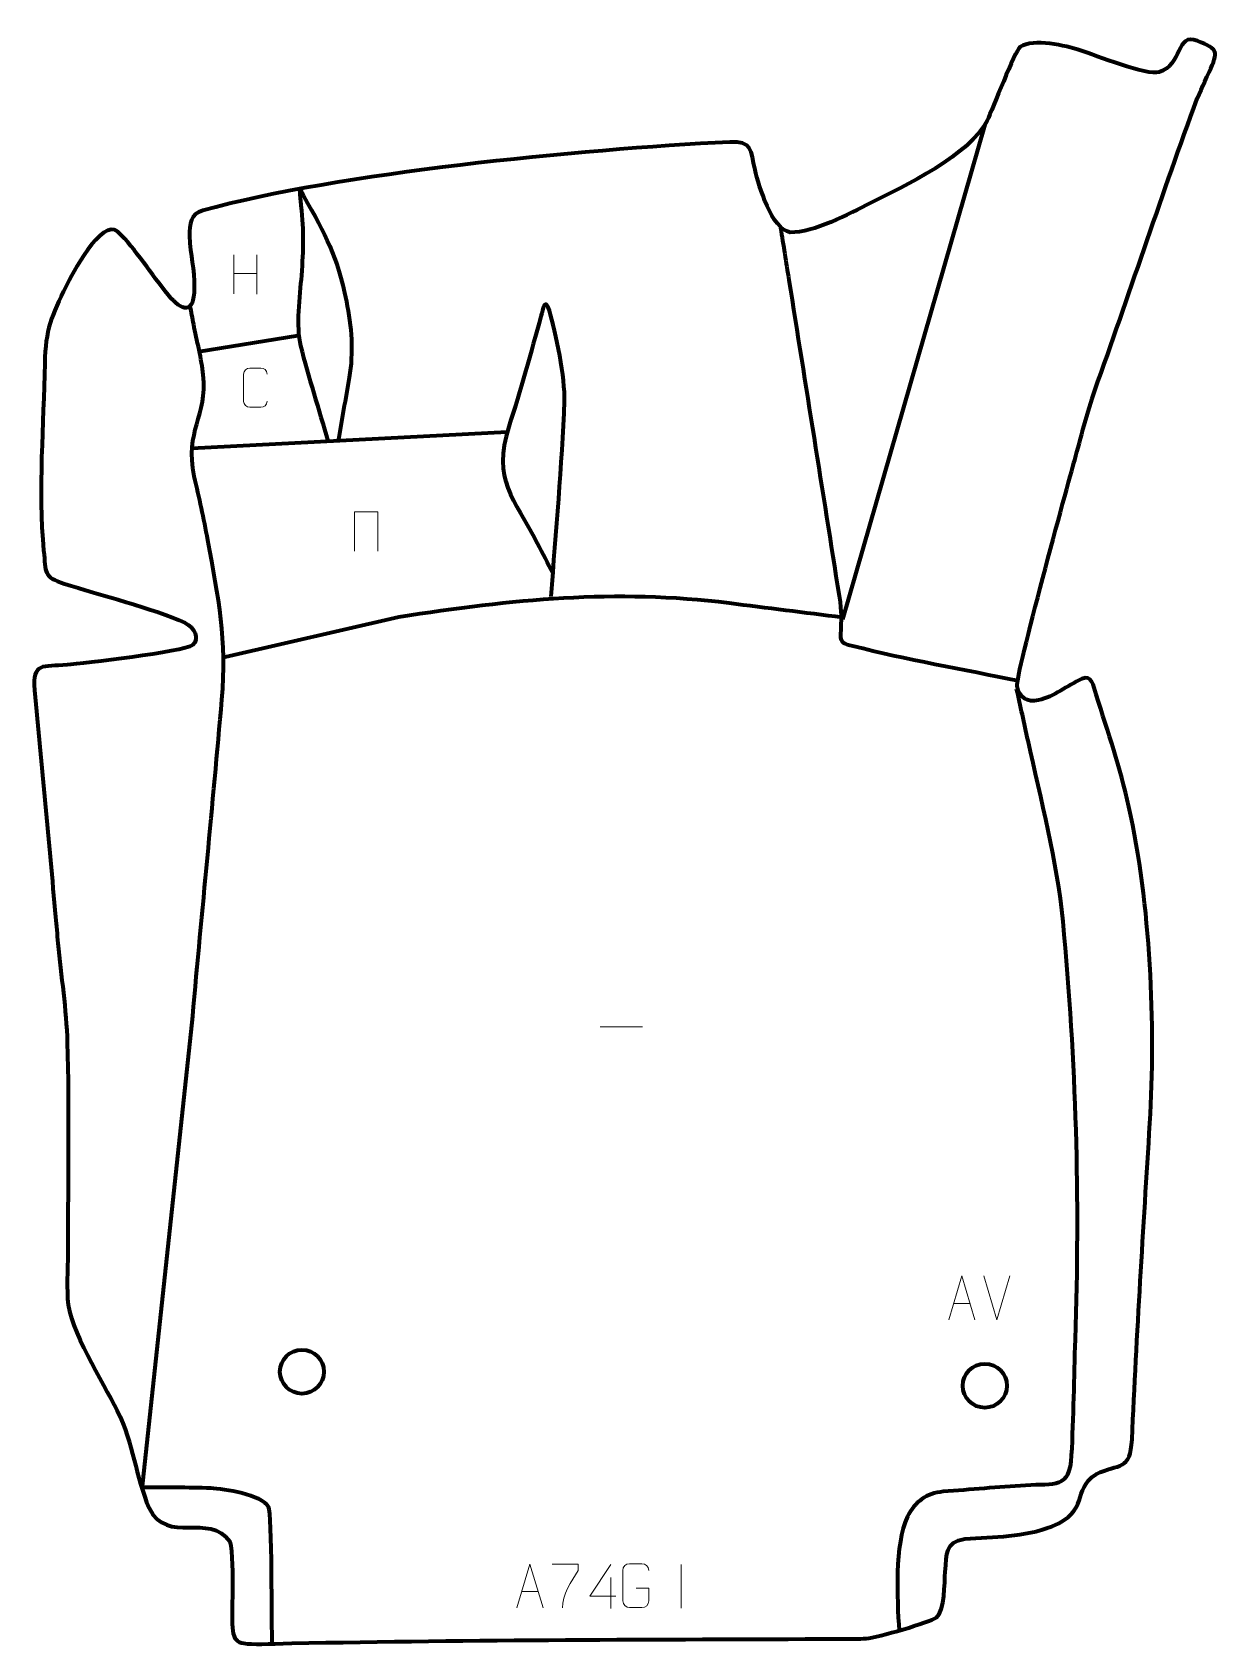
# Model space of a CAD drawing. Header units: millimetres. Extents: x -590 to 85, y 7 to 924.
import ezdxf

# ---------------------------------------------------------------- set-up
doc = ezdxf.new("R2010")
doc.units = ezdxf.units.MM
doc.header["$MEASUREMENT"] = 0
doc.layers.add('layer 2', color=7, linetype='Continuous')
doc.layers.add('layer 3', color=7, linetype='Continuous')

msp = doc.modelspace()

# ---------------------------------------------------------------- linework, layer by layer
at = {"layer": 'layer 2', "color": 142, "lineweight": 200}
for centre in [(-436.3484, 162.2641), (-48.1389, 154.2609)]:
    msp.add_ellipse(centre, major_axis=(0, 12.5), ratio=1, dxfattribs=at)
at = {"layer": 'layer 2', "color": 142, "lineweight": 158}
for points in [[(-128.9091, 590.0001), (-128.9091, 590.0001), (-48.0265, 871.2538), (-48.0265, 871.2538)], [(-494.93, 742.2016), (-494.93, 742.2016), (-438.6038, 751.2952), (-438.6038, 751.2952)], [(-498.9683, 687.3005), (-498.9683, 687.3005), (-319.6693, 696.5017), (-319.6693, 696.5017)]]:
    msp.add_open_spline(points, degree=3, dxfattribs=at)
for points, knots in [([(-421.3743, 691.2824), (-426.4769, 709.0304), (-432.4442, 727.685), (-436.965, 745.4461), (-436.965, 745.4461), (-439.759, 756.4231), (-437.3716, 773.778), (-436.4919, 785.4837), (-436.4919, 785.4837), (-435.3204, 801.0709), (-435.1683, 809.6377), (-436.7063, 825.2219), (-436.7063, 825.2219), (-436.962, 827.8127), (-437.208, 830.3973), (-437.4378, 832.9907), (-437.4378, 832.9907), (-437.7444, 836.554), (-436.751, 833.175), (-435.4681, 830.8549), (-435.4681, 830.8549), (-422.5659, 807.633), (-416.6007, 797.5021), (-411.074, 770.7285), (-411.074, 770.7285), (-408.1565, 756.595), (-407.0091, 741.6917), (-409.4629, 727.4271), (-409.4629, 727.4271), (-411.5396, 715.3546), (-413.761, 703.2626), (-415.8496, 691.1688)], [0, 0, 0, 0, 0.11111111, 0.11111111, 0.11111111, 0.11111111, 0.22222222, 0.22222222, 0.22222222, 0.22222222, 0.33333333, 0.33333333, 0.33333333, 0.33333333, 0.44444444, 0.44444444, 0.44444444, 0.44444444, 0.55555556, 0.55555556, 0.55555556, 0.55555556, 0.66666667, 0.66666667, 0.66666667, 0.66666667, 0.77777778, 0.77777778, 0.77777778, 0.77777778, 1, 1, 1, 1]), ([(-164.2309, 812.5813), (-162.661, 802.6888), (-161.0912, 792.7963), (-159.5213, 782.9038), (-159.5213, 782.9038), (-150.0202, 723.0405), (-140.4046, 663.1954), (-130.9652, 603.3223), (-130.9652, 603.3223), (-129.3612, 593.1484), (-129.8224, 590.9321), (-130.1849, 581.1969), (-130.1849, 581.1969), (-130.3669, 576.3071), (-127.9536, 576.2071), (-123.149, 574.963), (-123.149, 574.963), (-93.2349, 567.2167), (-59.9468, 561.6161), (-29.4455, 555.1456)], [0, 0, 0, 0, 0.16666667, 0.16666667, 0.16666667, 0.16666667, 0.33333333, 0.33333333, 0.33333333, 0.33333333, 0.5, 0.5, 0.5, 0.5, 0.66666667, 0.66666667, 0.66666667, 0.66666667, 1, 1, 1, 1]), ([(-294.6643, 602.8811), (-291.949, 639.9697), (-288.4518, 676.9923), (-287.062, 714.1659), (-287.062, 714.1659), (-286.6283, 726.4863), (-291.943, 753.4075), (-295.668, 765.5143), (-295.668, 765.5143), (-298.1613, 773.353), (-299.3747, 766.3855), (-300.4769, 762.387), (-300.4769, 762.387), (-306.3329, 741.1106), (-311.8362, 720.5039), (-318.7848, 699.5072), (-318.7848, 699.5072), (-328.1273, 668.9415), (-316.0048, 659.2366), (-302.538, 633.2731), (-302.538, 633.2731), (-299.5811, 627.5722), (-296.6706, 621.8516), (-293.6987, 616.1571)], [0, 0, 0, 0, 0.14285714, 0.14285714, 0.14285714, 0.14285714, 0.28571429, 0.28571429, 0.28571429, 0.28571429, 0.42857143, 0.42857143, 0.42857143, 0.42857143, 0.57142857, 0.57142857, 0.57142857, 0.57142857, 0.71428571, 0.71428571, 0.71428571, 0.71428571, 1, 1, 1, 1]), ([(-527.166, 95.462), (-527.166, 95.462), (-498.4661, 364.3423), (-498.4661, 364.3423), (-498.4661, 364.3423), (-493.0175, 424.3632), (-487.0835, 484.366), (-481.8098, 544.3961), (-481.8098, 544.3961), (-478.8147, 578.4892), (-483.7833, 601.9718), (-489.8309, 635.0884), (-489.8309, 635.0884), (-492.1315, 647.5703), (-494.707, 658.9698), (-497.5516, 671.2995), (-497.5516, 671.2995), (-503.1009, 697.3222), (-489.9012, 705.185), (-492.4349, 729.0157), (-492.4349, 729.0157), (-493.3482, 737.6056), (-496.1697, 748.8236), (-497.852, 757.672), (-497.852, 757.672), (-498.5223, 761.1981), (-499.1957, 764.7235), (-499.8701, 768.2488)], [0, 0, 0, 0, 0.125, 0.125, 0.125, 0.125, 0.25, 0.25, 0.25, 0.25, 0.375, 0.375, 0.375, 0.375, 0.5, 0.5, 0.5, 0.5, 0.625, 0.625, 0.625, 0.625, 0.75, 0.75, 0.75, 0.75, 1, 1, 1, 1]), ([(-479.9453, 568.6008), (-479.9453, 568.6008), (-381.3213, 591.4868), (-381.3213, 591.4868), (-381.3213, 591.4868), (-316.6098, 601.3443), (-258.5431, 607.496), (-193.5332, 599.3278), (-193.5332, 599.3278), (-172.057, 596.6296), (-150.5809, 593.9312), (-129.1047, 591.2329)], [0, 0, 0, 0, 0.25, 0.25, 0.25, 0.25, 0.5, 0.5, 0.5, 0.5, 1, 1, 1, 1]), ([(-30.2193, 550.4779), (-28.0634, 540.7152), (-25.9076, 530.9526), (-23.7517, 521.1899), (-23.7517, 521.1899), (-16.2815, 487.3626), (-7.2148, 452.6681), (-3.8396, 418.2927), (-3.8396, 418.2927), (3.7132, 338.2563), (5.909, 260.7671), (3.1923, 180.6528), (3.1923, 180.6528), (2.4595, 158.759), (2.1772, 136.3543), (1.0507, 114.5444), (1.0507, 114.5444), (0.048, 95.1289), (-8.459, 98.6731), (-24.9551, 97.6347), (-24.9551, 97.6347), (-40.5294, 96.6014), (-56.2574, 95.2656), (-71.8403, 94.0607), (-71.8403, 94.0607), (-81.2971, 93.0645), (-87.8876, 88.5533), (-92.0552, 79.854), (-92.0552, 79.854), (-99.6261, 64.0506), (-97.9938, 33.5302), (-96.8713, 15.0868)], [0, 0, 0, 0, 0.11111111, 0.11111111, 0.11111111, 0.11111111, 0.22222222, 0.22222222, 0.22222222, 0.22222222, 0.33333333, 0.33333333, 0.33333333, 0.33333333, 0.44444444, 0.44444444, 0.44444444, 0.44444444, 0.55555556, 0.55555556, 0.55555556, 0.55555556, 0.66666667, 0.66666667, 0.66666667, 0.66666667, 0.77777778, 0.77777778, 0.77777778, 0.77777778, 1, 1, 1, 1]), ([(-453.2885, 7.1549), (-453.4494, 17.1968), (-453.3982, 81.8684), (-455.3012, 85.3634), (-455.3012, 85.3634), (-459.0458, 92.241), (-480.6401, 95.6907), (-488.1515, 95.9902), (-488.1515, 95.9902), (-501.2481, 96.5123), (-514.3786, 96.3475), (-527.4851, 96.498)], [0, 0, 0, 0, 0.25, 0.25, 0.25, 0.25, 0.5, 0.5, 0.5, 0.5, 1, 1, 1, 1])]:
    msp.add_open_spline(points, degree=3, knots=knots, dxfattribs=at)
at = {"layer": 'layer 2', "color": 250, "lineweight": 9}
for points in [[(-475.0497, 797.2502), (-475.0497, 797.2502), (-475.0497, 775.0575), (-475.0497, 775.0575)], [(-461.934, 797.2502), (-461.934, 797.2502), (-461.934, 774.8999), (-461.934, 774.8999)], [(-475.0322, 786.6078), (-475.0322, 786.6078), (-461.934, 786.6078), (-461.934, 786.6078)], [(-266.7747, 358.2418), (-266.7747, 358.2418), (-242.7967, 358.2418), (-242.7967, 358.2418)], [(-41.2974, 191.7393), (-41.2974, 191.7393), (-48.6192, 216.6929), (-48.6192, 216.6929)], [(-33.9755, 216.6929), (-33.9755, 216.6929), (-41.2973, 191.7393), (-41.2973, 191.7393)], [(-65.9343, 200.996), (-65.9343, 200.996), (-56.4386, 200.996), (-56.4386, 200.996)], [(-220.7929, 52.7007), (-220.7929, 52.7007), (-220.7929, 27.7266), (-220.7929, 27.7266)], [(-311.5121, 37.2045), (-311.5121, 37.2045), (-302.0164, 37.2045), (-302.0164, 37.2045)], [(-260.8165, 45.307), (-260.8165, 45.307), (-260.8165, 27.6423), (-260.8165, 27.6423)]]:
    msp.add_open_spline(points, degree=3, dxfattribs=at)
for points, knots in [([(-456.19, 713.9409), (-456.3152, 711.8599), (-457.8174, 710.5347), (-459.7411, 710.525), (-459.7411, 710.525), (-461.8297, 710.5253), (-463.9183, 710.5253), (-466.0066, 710.525), (-466.0066, 710.525), (-467.7308, 710.4306), (-469.4972, 712.1185), (-469.4872, 713.9253), (-469.4872, 713.9253), (-469.4868, 719.0935), (-469.4868, 724.2612), (-469.4872, 729.4286), (-469.4872, 729.4286), (-469.4834, 731.3437), (-467.9189, 732.8836), (-465.991, 732.8715), (-465.991, 732.8715), (-463.908, 732.8715), (-461.8245, 732.8715), (-459.7411, 732.8715), (-459.7411, 732.8715), (-457.9976, 732.9033), (-456.2139, 731.5674), (-456.19, 729.384)], [0, 0, 0, 0, 0.125, 0.125, 0.125, 0.125, 0.25, 0.25, 0.25, 0.25, 0.375, 0.375, 0.375, 0.375, 0.5, 0.5, 0.5, 0.5, 0.625, 0.625, 0.625, 0.625, 0.75, 0.75, 0.75, 0.75, 1, 1, 1, 1]), ([(-406.3941, 628.677), (-406.3941, 628.677), (-406.3941, 651.0273), (-406.3941, 651.0273), (-406.3941, 651.0273), (-406.3941, 651.0273), (-393.2758, 651.0273), (-393.2758, 651.0273), (-393.2758, 651.0273), (-393.2758, 651.0273), (-393.2758, 628.677), (-393.2758, 628.677)], [0, 0, 0, 0, 0.25, 0.25, 0.25, 0.25, 0.5, 0.5, 0.5, 0.5, 1, 1, 1, 1]), ([(-68.6569, 191.7466), (-68.6569, 191.7466), (-61.2859, 216.7001), (-61.2859, 216.7001), (-61.2859, 216.7001), (-61.2859, 216.7001), (-53.716, 191.7466), (-53.716, 191.7466)], [0, 0, 0, 0, 0.33333333, 0.33333333, 0.33333333, 0.33333333, 1, 1, 1, 1]), ([(-314.2347, 27.9551), (-314.2347, 27.9551), (-306.8637, 52.9086), (-306.8637, 52.9086), (-306.8637, 52.9086), (-306.8637, 52.9086), (-299.2938, 27.9551), (-299.2938, 27.9551)], [0, 0, 0, 0, 0.33333333, 0.33333333, 0.33333333, 0.33333333, 1, 1, 1, 1]), ([(-294.1722, 52.9111), (-294.1722, 52.9111), (-279.3561, 52.9111), (-279.3561, 52.9111), (-279.3561, 52.9111), (-279.3564, 51.6615), (-279.3564, 50.4119), (-279.3561, 49.1621), (-279.3561, 49.1621), (-283.3505, 43.165), (-288.2657, 35.3314), (-288.2657, 27.9526)], [0, 0, 0, 0, 0.25, 0.25, 0.25, 0.25, 0.5, 0.5, 0.5, 0.5, 1, 1, 1, 1]), ([(-257.8724, 34.5459), (-257.8724, 34.5459), (-272.6941, 34.5459), (-272.6941, 34.5459), (-272.6941, 34.5459), (-272.6941, 34.5459), (-260.8165, 52.6164), (-260.8165, 52.6164)], [0, 0, 0, 0, 0.33333333, 0.33333333, 0.33333333, 0.33333333, 1, 1, 1, 1]), ([(-246.2832, 39.1293), (-246.2832, 39.1293), (-239.1151, 39.1293), (-239.1151, 39.1293), (-239.1151, 39.1293), (-239.1151, 39.1293), (-239.1151, 31.9612), (-239.1151, 31.9612), (-239.1151, 31.9612), (-239.2548, 29.6378), (-240.932, 28.1582), (-243.0798, 28.1474), (-243.0798, 28.1474), (-245.4116, 28.1478), (-247.7436, 28.1478), (-250.0751, 28.1474), (-250.0751, 28.1474), (-252, 28.042), (-253.9722, 29.9265), (-253.961, 31.9438), (-253.961, 31.9438), (-253.9606, 37.7139), (-253.9606, 43.4836), (-253.961, 49.2529), (-253.961, 49.2529), (-253.9568, 51.391), (-252.21, 53.1102), (-250.0577, 53.0968), (-250.0577, 53.0968), (-247.732, 53.0968), (-245.4059, 53.0968), (-243.0798, 53.0968), (-243.0798, 53.0968), (-241.1331, 53.1322), (-239.1417, 51.6407), (-239.1151, 49.203)], [0, 0, 0, 0, 0.1, 0.1, 0.1, 0.1, 0.2, 0.2, 0.2, 0.2, 0.3, 0.3, 0.3, 0.3, 0.4, 0.4, 0.4, 0.4, 0.5, 0.5, 0.5, 0.5, 0.6, 0.6, 0.6, 0.6, 0.7, 0.7, 0.7, 0.7, 0.8, 0.8, 0.8, 0.8, 1, 1, 1, 1])]:
    msp.add_open_spline(points, degree=3, knots=knots, dxfattribs=at)
at = {"layer": 'layer 3', "color": 242, "lineweight": 158}
msp.add_open_spline([(6.965, 556.1462), (12.8619, 558.7105), (13.5998, 552.0608), (15.1375, 547.2278), (15.1375, 547.2278), (22.2076, 525.1373), (28.609, 506.2097), (33.754, 483.3831), (33.754, 483.3831), (46.1189, 428.7071), (49.1525, 359.0688), (45.7181, 303.5529), (45.7181, 303.5529), (42.0044, 243.6186), (38.2454, 183.7652), (35.546, 123.7708), (35.546, 123.7708), (34.7356, 105.7595), (28.1986, 110.2132), (15.1071, 104.0753), (15.1071, 104.0753), (1.0194, 94.5331), (11.7587, 83.2553), (-10.0157, 74.3083), (-10.0157, 74.3083), (-25.7185, 68.1678), (-42.8706, 68.475), (-59.4117, 67.1562), (-59.4117, 67.1562), (-71.0965, 65.139), (-69.6505, 59.0525), (-70.6133, 48.5226), (-70.6133, 48.5226), (-71.0757, 42.5765), (-70.9062, 26.1401), (-75.6091, 22.4892), (-75.6091, 22.4892), (-79.7057, 19.8407), (-108.8615, 11.1273), (-115.5446, 10.6286), (-115.5446, 10.6286), (-119.7356, 10.3159), (-124.3706, 10.3474), (-130.8161, 10.3334), (-130.8161, 10.3334), (-234.3947, 10.1018), (-338.5671, 9.8457), (-442.1046, 7.8541), (-442.1046, 7.8541), (-456.0221, 7.5864), (-464.4151, 7.019), (-469.2902, 7.8295), (-469.2902, 7.8295), (-477.3666, 9.1721), (-475.9637, 15.1621), (-475.843, 38.9315), (-475.843, 38.9315), (-475.8119, 45.0605), (-475.6349, 60.4235), (-477.3572, 65.6764), (-477.3572, 65.6764), (-489.4314, 82.7407), (-512.5296, 63.5212), (-523.2179, 84.6188), (-523.2179, 84.6188), (-531.2547, 103.5353), (-531.767, 120.7673), (-541.4126, 140.2282), (-541.4126, 140.2282), (-549.7582, 156.7377), (-568.6426, 186.1257), (-569.5716, 203.6856), (-569.5716, 203.6856), (-570.0542, 212.8062), (-569.4004, 223.9659), (-569.4061, 233.4172), (-569.4061, 233.4172), (-569.421, 271.7673), (-568.6334, 311.1147), (-569.7536, 349.3519), (-569.7536, 349.3519), (-570.308, 368.2752), (-573.3349, 387.1024), (-575.0832, 405.9499), (-575.0832, 405.9499), (-575.5337, 410.9289), (-575.9685, 415.9093), (-576.4186, 420.8884), (-576.4186, 420.8884), (-580.3235, 463.9272), (-584.1131, 506.7903), (-588.4195, 549.8029), (-588.4195, 549.8029), (-589.6622, 565.7657), (-583.7971, 562.8636), (-569.8227, 564.0941), (-569.8227, 564.0941), (-561.1334, 564.9426), (-503.7306, 571.2849), (-498.6134, 575.3373), (-498.6134, 575.3373), (-493.997, 578.9931), (-497.8345, 585.5715), (-502.7956, 587.9273), (-502.7956, 587.9273), (-519.9667, 596.0813), (-552.2645, 604.0836), (-571.3354, 610.1878), (-571.3354, 610.1878), (-583.6587, 614.3539), (-581.7693, 616.1856), (-583.2103, 629.1711), (-583.2103, 629.1711), (-586.4151, 663.4738), (-583.1503, 700.7945), (-582.5777, 735.5113), (-582.5777, 735.5113), (-582.1615, 754.5727), (-578.8147, 762.5978), (-570.3277, 779.4833), (-570.3277, 779.4833), (-567.3858, 785.3364), (-550.1355, 818.8098), (-541.0804, 810.303), (-541.0804, 810.303), (-530.7876, 800.6337), (-521.6889, 785.7439), (-512.3753, 774.3971), (-512.3753, 774.3971), (-504.2935, 764.6822), (-497.7668, 763.4378), (-497.5347, 778.0892), (-497.5347, 778.0892), (-497.3463, 789.9835), (-499.9257, 796.2282), (-500.1893, 808.0751), (-500.1893, 808.0751), (-500.3345, 814.5988), (-499.6671, 820.5179), (-492.7406, 822.4215), (-492.7406, 822.4215), (-415.313, 843.7003), (-279.6154, 856.9983), (-193.0826, 861.3485), (-193.0826, 861.3485), (-180.3403, 861.9891), (-181.1961, 856.7817), (-178.7552, 845.4982), (-178.7552, 845.4982), (-176.4466, 836.1942), (-169.45, 811.8601), (-158.7186, 809.9801), (-158.7186, 809.9801), (-145.7194, 809.4843), (-125.2527, 820.6715), (-113.2425, 826.5891), (-113.2425, 826.5891), (-94.3472, 835.9642), (-55.9817, 854.3329), (-46.7351, 873.6409), (-46.7351, 873.6409), (-43.7669, 880.1167), (-30.945, 912.965), (-28.0817, 915.4187), (-28.0817, 915.4187), (-20.5603, 920.3678), (-2.1002, 916.1222), (6.2299, 913.4543), (6.2299, 913.4543), (14.4649, 910.6708), (44.314, 898.9154), (51.055, 901.0237), (51.055, 901.0237), (63.9741, 905.0644), (60.5836, 923.7618), (72.7537, 918.823), (72.7537, 918.823), (84.8586, 913.9106), (84.8182, 913.1346), (79.3468, 901.0106), (79.3468, 901.0106), (76.0266, 893.6534), (73.396, 888.3933), (70.6095, 880.723), (70.6095, 880.723), (51.2807, 827.4561), (33.5349, 773.5856), (14.4248, 720.183), (14.4248, 720.183), (10.1671, 707.9926), (6.4218, 693.0146), (2.9522, 680.4725), (2.9522, 680.4725), (-0.7777, 666.9894), (-30.7653, 558.198), (-29.738, 551.9405), (-29.738, 551.9405), (-28.7056, 545.6524), (-23.7251, 542.5787), (-17.6719, 543.9658), (-17.6719, 543.9658), (-8.6545, 546.0322), (-1.2762, 552.3252), (6.965, 556.1462)], degree=3, knots=[0, 0, 0, 0, 0.01923077, 0.01923077, 0.01923077, 0.01923077, 0.03846154, 0.03846154, 0.03846154, 0.03846154, 0.05769231, 0.05769231, 0.05769231, 0.05769231, 0.07692308, 0.07692308, 0.07692308, 0.07692308, 0.09615385, 0.09615385, 0.09615385, 0.09615385, 0.11538462, 0.11538462, 0.11538462, 0.11538462, 0.13461538, 0.13461538, 0.13461538, 0.13461538, 0.15384615, 0.15384615, 0.15384615, 0.15384615, 0.17307692, 0.17307692, 0.17307692, 0.17307692, 0.19230769, 0.19230769, 0.19230769, 0.19230769, 0.21153846, 0.21153846, 0.21153846, 0.21153846, 0.23076923, 0.23076923, 0.23076923, 0.23076923, 0.25, 0.25, 0.25, 0.25, 0.26923077, 0.26923077, 0.26923077, 0.26923077, 0.28846154, 0.28846154, 0.28846154, 0.28846154, 0.30769231, 0.30769231, 0.30769231, 0.30769231, 0.32692308, 0.32692308, 0.32692308, 0.32692308, 0.34615385, 0.34615385, 0.34615385, 0.34615385, 0.36538462, 0.36538462, 0.36538462, 0.36538462, 0.38461538, 0.38461538, 0.38461538, 0.38461538, 0.40384615, 0.40384615, 0.40384615, 0.40384615, 0.42307692, 0.42307692, 0.42307692, 0.42307692, 0.44230769, 0.44230769, 0.44230769, 0.44230769, 0.46153846, 0.46153846, 0.46153846, 0.46153846, 0.48076923, 0.48076923, 0.48076923, 0.48076923, 0.5, 0.5, 0.5, 0.5, 0.51923077, 0.51923077, 0.51923077, 0.51923077, 0.53846154, 0.53846154, 0.53846154, 0.53846154, 0.55769231, 0.55769231, 0.55769231, 0.55769231, 0.57692308, 0.57692308, 0.57692308, 0.57692308, 0.59615385, 0.59615385, 0.59615385, 0.59615385, 0.61538462, 0.61538462, 0.61538462, 0.61538462, 0.63461538, 0.63461538, 0.63461538, 0.63461538, 0.65384615, 0.65384615, 0.65384615, 0.65384615, 0.67307692, 0.67307692, 0.67307692, 0.67307692, 0.69230769, 0.69230769, 0.69230769, 0.69230769, 0.71153846, 0.71153846, 0.71153846, 0.71153846, 0.73076923, 0.73076923, 0.73076923, 0.73076923, 0.75, 0.75, 0.75, 0.75, 0.76923077, 0.76923077, 0.76923077, 0.76923077, 0.78846154, 0.78846154, 0.78846154, 0.78846154, 0.80769231, 0.80769231, 0.80769231, 0.80769231, 0.82692308, 0.82692308, 0.82692308, 0.82692308, 0.84615385, 0.84615385, 0.84615385, 0.84615385, 0.86538462, 0.86538462, 0.86538462, 0.86538462, 0.88461538, 0.88461538, 0.88461538, 0.88461538, 0.90384615, 0.90384615, 0.90384615, 0.90384615, 0.92307692, 0.92307692, 0.92307692, 0.92307692, 0.94230769, 0.94230769, 0.94230769, 0.94230769, 0.96153846, 0.96153846, 0.96153846, 0.96153846, 1, 1, 1, 1], dxfattribs=at)

doc.saveas('drawing.dxf')
